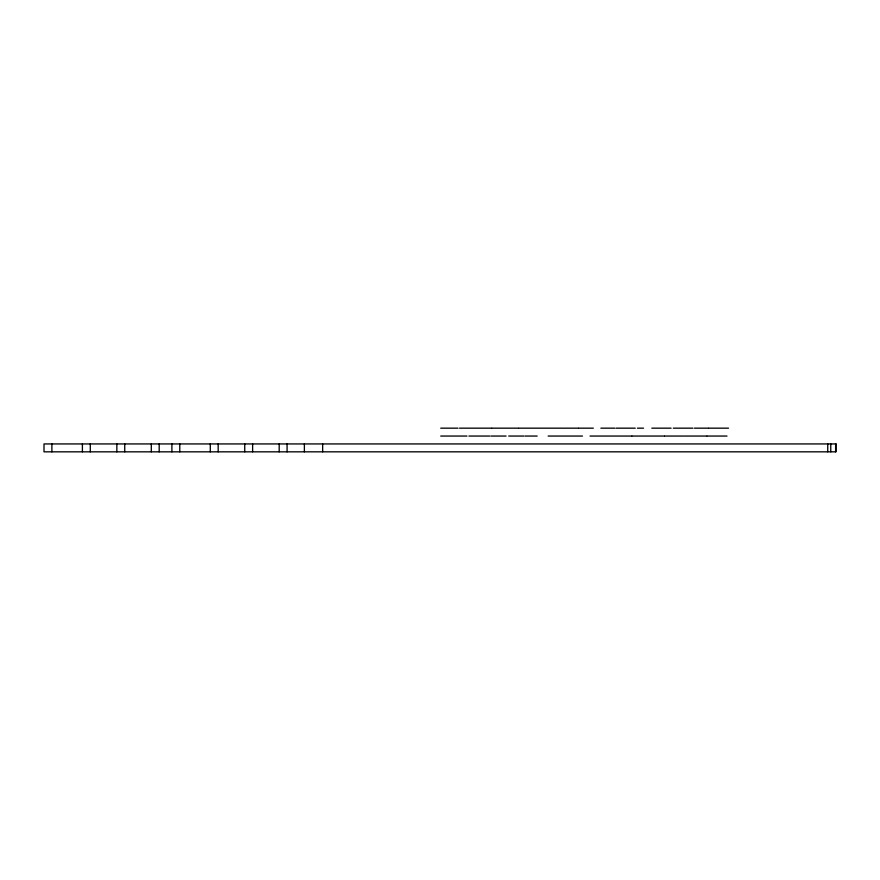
<?xml version="1.0" encoding="UTF-8"?>
<svg xmlns="http://www.w3.org/2000/svg" width="880" height="880" viewBox="0 0 880 880"><rect width="100%" height="100%" fill="white"/><g stroke="black" fill="none" stroke-linecap="round" stroke-linejoin="round"><path stroke-width="1.32" d="M440.704 428.164L458.04 428.164M459.558 428.164L491.59 428.164M491.964 428.164L518.474 428.164M519.002 428.164L563.002 428.164M563.849 428.164L578.347 428.164M578.765 428.164L593.34 428.164M600.864 428.164L614.713 428.164M615.956 428.164L635.239 428.164M637.395 428.164L643.544 428.164M651.816 428.164L671.11 428.164M673.31 428.164L692.934 428.164M694.419 428.164L708.268 428.164M708.719 428.164L728.541 428.164M440.704 436.051L466.972 436.051M468.919 436.051L489.698 436.051M490.886 436.051L506.077 436.051M508.717 436.051L523.908 436.051M525.074 436.051L537.174 436.051M548.152 436.051L582.461 436.051M590.04 436.051L631.807 436.051M632.049 436.051L664.235 436.051M664.664 436.051L683.331 436.051M684.211 436.051L706.805 436.051M707.102 436.051L727.001 436.051M304.381 443.938L304.381 451.825M835.626 443.938L835.626 451.836M830.764 443.938L830.764 451.836M827.739 443.938L827.739 451.836M322.652 443.938L322.652 451.836M287.078 443.949L287.078 451.836M279.191 443.949L279.191 451.836M252.626 443.949L252.626 451.836M244.739 443.949L244.739 451.836M218.174 443.949L218.174 451.836M210.287 443.949L210.287 451.836M179.784 443.949L179.784 451.836M171.897 443.949L171.897 451.836M159.192 443.949L159.192 451.836M151.305 443.949L151.305 451.836M124.74 443.949L124.74 451.836M116.853 443.949L116.853 451.836M90.288 443.949L90.288 451.836M82.401 443.949L82.401 451.836M51.887 443.949L51.887 451.836M836 443.938L44 443.938L44 451.836L836 451.825L836 443.938"/></g></svg>
